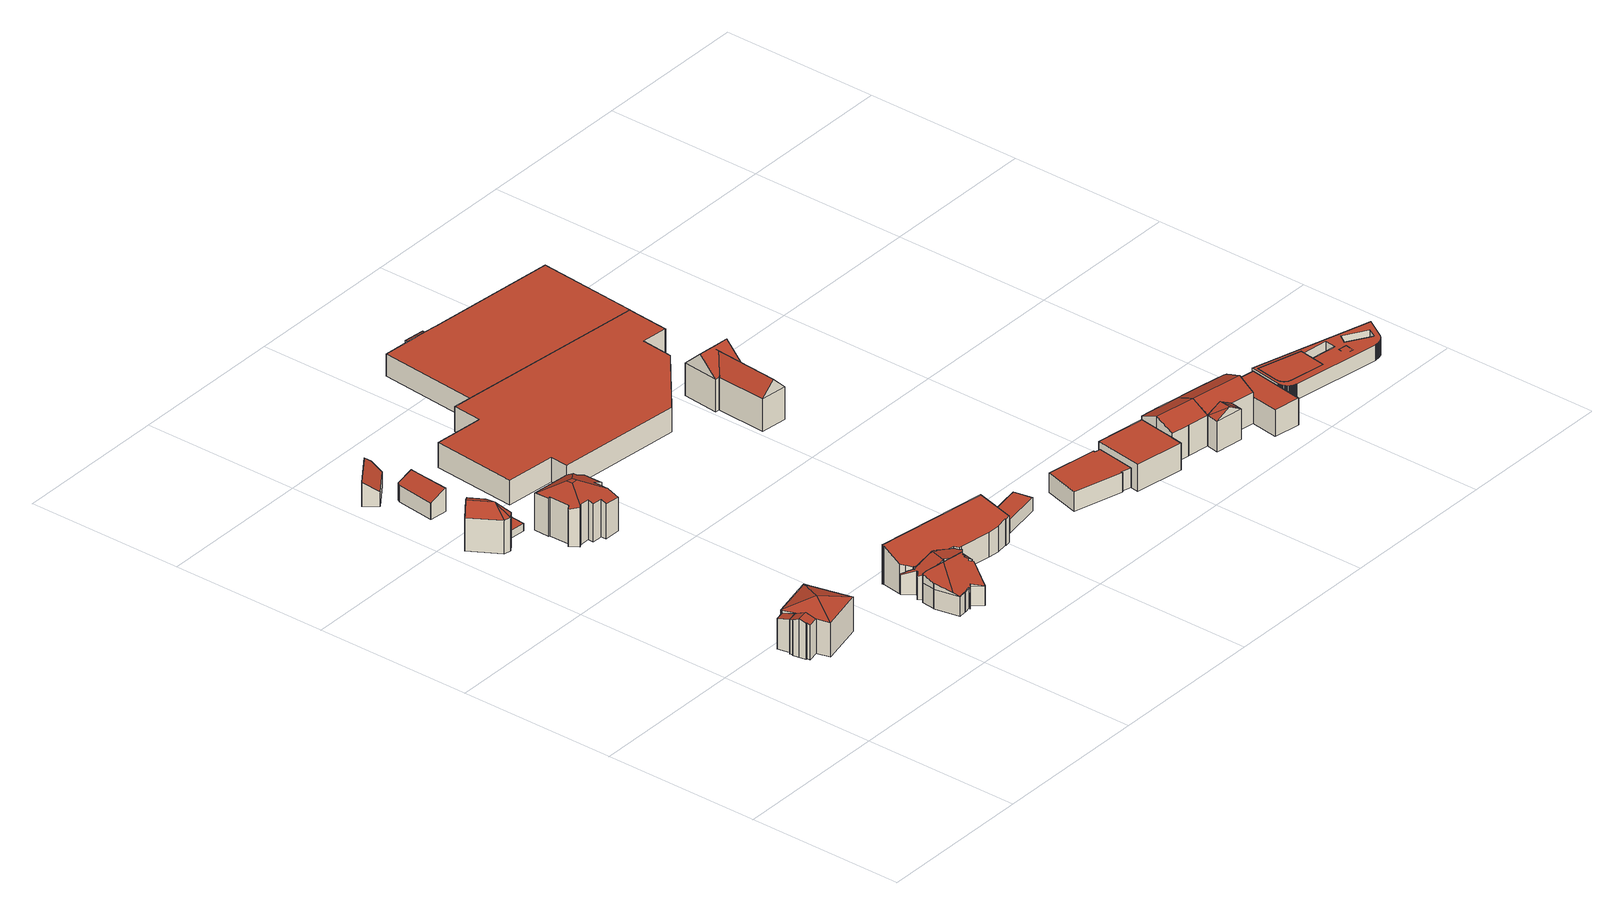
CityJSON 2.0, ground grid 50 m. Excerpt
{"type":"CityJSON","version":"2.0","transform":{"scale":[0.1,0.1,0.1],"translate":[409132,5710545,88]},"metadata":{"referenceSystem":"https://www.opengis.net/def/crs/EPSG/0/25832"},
"CityObjects":{
"building1":{"type":"Building","attributes":{"Gemeindeschluessel":"05978036","Geometrietyp2DReferenz":"3000","function":"31001_1100","roofType":"2100","measuredHeight":10.65},"geometry":[{"type":"MultiSurface","lod":"2","boundaries":[[[0,1,2,3]],[[1,4,5,2]],[[4,6,7,5]],[[6,0,3,7]],[[6,4,1,0]],[[3,2,5,7]]],"semantics":{"surfaces":[{"type":"WallSurface"},{"type":"RoofSurface"},{"type":"GroundSurface"}],"values":[0,0,0,0,1,2]}}]},
"building2":{"type":"Building","attributes":{"Gemeindeschluessel":"05978036","Geometrietyp2DReferenz":"3000","function":"31001_1100"},"children":["building2-1","building2-2"]},
"building2-1":{"type":"BuildingPart","attributes":{"roofType":"3500","measuredHeight":13.83},"parents":["building2"],"geometry":[{"type":"MultiSurface","lod":"2","boundaries":[[[8,9,10,11]],[[9,12,13,10]],[[12,14,13]],[[15,16,1]],[[15,17,18,16]],[[17,19,20,18]],[[19,21,22,20]],[[21,23,24,22]],[[23,8,11,24]],[[8,23,25]],[[9,8,25]],[[19,17,15,1,26,27,14,12,9,25]],[[23,21,19,25]],[[11,10,13,28,16,18,20,22,24]],[[16,28,26,1]],[[28,13,14,27,26]]],"semantics":{"surfaces":[{"type":"WallSurface"},{"type":"RoofSurface"},{"type":"GroundSurface"},{"type":"ClosureSurface"}],"values":[0,0,0,0,0,0,0,0,0,1,1,1,1,2,3,3]}}]},
"building2-2":{"type":"BuildingPart","attributes":{"roofType":"3100","measuredHeight":12.37},"parents":["building2"],"geometry":[{"type":"MultiSurface","lod":"2","boundaries":[[[29,4,30,31]],[[4,1,16,30]],[[14,32,33,13]],[[32,34,35,33]],[[34,36,37,35]],[[36,38,39,37]],[[38,40,41,39]],[[40,42,43,41]],[[42,29,31,43]],[[38,36,34,32,14,27,44]],[[44,1,4,29,42,40,38]],[[31,30,16,28,13,33,35,37,39,41,43]],[[26,1,44]],[[28,16,1,26]],[[27,26,44]],[[28,26,27,14,13]]],"semantics":{"surfaces":[{"type":"WallSurface"},{"type":"RoofSurface"},{"type":"GroundSurface"},{"type":"ClosureSurface"}],"values":[0,0,0,0,0,0,0,0,0,1,1,2,0,3,0,3]}}]},
"building3":{"type":"Building","attributes":{"Gemeindeschluessel":"05978036","Geometrietyp2DReferenz":"3000","function":"31001_1100"},"children":["building3-1","building3-2","building3-3"]},
"building3-1":{"type":"BuildingPart","attributes":{"roofType":"3100","measuredHeight":13.28},"parents":["building3"],"geometry":[{"type":"MultiSurface","lod":"2","boundaries":[[[45,46,47,48,49]],[[50,51,52,53]],[[51,45,49,52]],[[54,55,56,46,45]],[[45,51,50,54]],[[49,48,57,58,53,52]],[[56,59,47,46]],[[59,57,48,47]],[[58,57,59,56,55,60]],[[60,55,54]],[[58,60,50,53]],[[50,60,54]]],"semantics":{"surfaces":[{"type":"WallSurface"},{"type":"RoofSurface"},{"type":"GroundSurface"},{"type":"ClosureSurface"}],"values":[0,0,0,1,1,2,0,3,3,3,3,3]}}]},
"building3-2":{"type":"BuildingPart","attributes":{"roofType":"4000","measuredHeight":13.28},"parents":["building3"],"geometry":[{"type":"MultiSurface","lod":"2","boundaries":[[[61,50,53,62]],[[63,64,57,56]],[[63,61,62,64]],[[63,54,61]],[[50,61,54]],[[63,56,54]],[[62,53,58,57,64]],[[57,58,60,55,56]],[[58,53,50,60]],[[55,54,56]],[[55,60,54]],[[50,54,60]]],"semantics":{"surfaces":[{"type":"WallSurface"},{"type":"RoofSurface"},{"type":"GroundSurface"},{"type":"ClosureSurface"}],"values":[0,0,0,1,1,1,2,3,3,0,3,3]}}]},
"building3-3":{"type":"BuildingPart","attributes":{"roofType":"1000","measuredHeight":4.67},"parents":["building3"],"geometry":[{"type":"MultiSurface","lod":"2","boundaries":[[[65,59,57,66]],[[47,65,66,48]],[[47,59,65]],[[66,57,48]],[[48,57,59,47]]],"semantics":{"surfaces":[{"type":"WallSurface"},{"type":"RoofSurface"},{"type":"GroundSurface"},{"type":"ClosureSurface"}],"values":[0,0,1,2,3]}}]},
"building4":{"type":"Building","attributes":{"Gemeindeschluessel":"05978036","Geometrietyp2DReferenz":"3000","function":"31001_2460","roofType":"1000","measuredHeight":2.53},"geometry":[{"type":"MultiSurface","lod":"2","boundaries":[[[67,68,69,70]],[[68,71,72,69]],[[71,73,74,72]],[[73,67,70,74]],[[73,71,68,67]],[[70,69,72,74]]],"semantics":{"surfaces":[{"type":"WallSurface"},{"type":"RoofSurface"},{"type":"GroundSurface"}],"values":[0,0,0,0,1,2]}}]},
"building5":{"type":"Building","attributes":{"Gemeindeschluessel":"05978036","Geometrietyp2DReferenz":"3000","function":"31001_2500","roofType":"1000","measuredHeight":1.72},"geometry":[{"type":"MultiSurface","lod":"2","boundaries":[[[75,76,77,78]],[[76,79,80,77]],[[79,81,82,80]],[[81,75,78,82]],[[81,79,76,75]],[[78,77,80,82]]],"semantics":{"surfaces":[{"type":"WallSurface"},{"type":"RoofSurface"},{"type":"GroundSurface"}],"values":[0,0,0,0,1,2]}}]},
"building6":{"type":"Building","attributes":{"Gemeindeschluessel":"05978036","Geometrietyp2DReferenz":"3000","function":"31001_2460","roofType":"2100","measuredHeight":7.54},"geometry":[{"type":"MultiSurface","lod":"2","boundaries":[[[83,84,85,86]],[[84,87,88,85]],[[87,89,90,88]],[[89,91,92,90]],[[91,93,94,92]],[[93,95,96,94]],[[95,83,86,96]],[[95,93,91,89,87,84,83]],[[86,85,88,90,92,94,96]]],"semantics":{"surfaces":[{"type":"WallSurface"},{"type":"RoofSurface"},{"type":"GroundSurface"}],"values":[0,0,0,0,0,0,0,1,2]}}]},
"building7":{"type":"Building","attributes":{"Gemeindeschluessel":"05978036","Geometrietyp2DReferenz":"3000","function":"31001_2460","roofType":"2100","measuredHeight":7.63},"geometry":[{"type":"MultiSurface","lod":"2","boundaries":[[[97,98,99,100]],[[98,101,102,99]],[[101,103,104,102]],[[103,105,106,104]],[[105,97,100,106]],[[105,103,101,98,97]],[[100,99,102,104,106]]],"semantics":{"surfaces":[{"type":"WallSurface"},{"type":"RoofSurface"},{"type":"GroundSurface"}],"values":[0,0,0,0,0,1,2]}}]},
"building8":{"type":"Building","attributes":{"Gemeindeschluessel":"05978036","Geometrietyp2DReferenz":"3000","function":"31001_1100","roofType":"5000","measuredHeight":15.08},"geometry":[{"type":"MultiSurface","lod":"2","boundaries":[[[107,108,109,110]],[[108,111,112,109]],[[111,113,114,112]],[[113,115,116,114]],[[115,117,118,116]],[[117,119,120,118]],[[119,121,122,120]],[[121,123,124,122]],[[123,125,126,124]],[[125,127,128,126]],[[127,129,130,128]],[[129,131,132,130]],[[131,133,134,132]],[[133,135,136,134]],[[135,137,138,136]],[[137,139,140,138]],[[139,107,110,140]],[[108,141,142,143,144,115,113,111]],[[119,117,144,143,145,146,127,125,123,121]],[[147,137,135,133,131,129,146,145,148]],[[142,141,107,139,147,148]],[[145,143,142,148]],[[108,107,141]],[[117,115,144]],[[139,137,147]],[[129,127,146]],[[110,109,112,114,116,118,120,122,124,126,128,130,132,134,136,138,140]]],"semantics":{"surfaces":[{"type":"WallSurface"},{"type":"RoofSurface"},{"type":"GroundSurface"}],"values":[0,0,0,0,0,0,0,0,0,0,0,0,0,0,0,0,0,1,1,1,1,1,0,0,0,0,2]}}]},
"building9":{"type":"Building","attributes":{"Gemeindeschluessel":"05978036","Geometrietyp2DReferenz":"3000","function":"31001_2000"},"children":["building9-1","building9-2","building9-3"]},
"building9-1":{"type":"BuildingPart","attributes":{"roofType":"2100","measuredHeight":12.58},"parents":["building9"],"geometry":[{"type":"MultiSurface","lod":"2","boundaries":[[[149,150,151,152]],[[150,153,154,155,151]],[[156,157,158,159,160]],[[157,161,162,158]],[[161,163,164,162]],[[163,165,166,164]],[[165,167,168,166]],[[167,169,170,168]],[[169,171,172,170]],[[171,173,174,172]],[[173,175,176,174]],[[175,149,152,176]],[[175,173,171,169,167,165,163,161,157,156,177,178,179,180,181,182,183,184,185,186,187,188,189,190,191,192,193,194,195,153,150,149]],[[152,151,155,196,197,198,199,200,201,202,203,204,205,206,207,208,209,210,211,212,159,158,162,164,166,168,170,172,174,176]],[[195,213,154,153]],[[213,196,155,154]],[[214,213,195,194]],[[214,197,196,213]],[[193,214,194]],[[192,198,197,214,193]],[[191,199,198,192]],[[190,200,199,191]],[[201,200,190,189]],[[188,202,201,189]],[[187,203,202,188]],[[186,204,203,187]],[[205,204,186,185]],[[215,184,183]],[[206,205,185,184,215]],[[182,216,215,183]],[[216,207,206,215]],[[217,216,182,181]],[[217,208,207,216]],[[218,217,181,180]],[[218,209,208,217]],[[179,219,218,180]],[[219,210,209,218]],[[220,219,179,178]],[[220,211,210,219]],[[177,221,220,178]],[[221,212,211,220]],[[160,221,177,156]],[[160,159,212,221]]],"semantics":{"surfaces":[{"type":"WallSurface"},{"type":"RoofSurface"},{"type":"GroundSurface"},{"type":"ClosureSurface"}],"values":[0,0,0,0,0,0,0,0,0,0,0,0,1,2,0,3,0,3,0,3,3,3,3,3,3,3,3,0,3,0,3,0,3,0,3,0,3,0,3,0,3,0,3]}}]},
"building9-2":{"type":"BuildingPart","attributes":{"roofType":"5000","measuredHeight":9.94},"parents":["building9"],"geometry":[{"type":"MultiSurface","lod":"2","boundaries":[[[222,223,224,225]],[[223,226,227,224]],[[226,228,229,227]],[[228,230,231,229]],[[230,232,233,231]],[[232,234,235,233]],[[234,236,237,235]],[[236,238,239,237]],[[238,240,241,239]],[[240,242,243,241]],[[242,244,245,243]],[[244,246,247,245]],[[248,249,250,251]],[[249,252,253,250]],[[252,254,255,253]],[[254,256,257,255]],[[256,258,259,257]],[[258,260,261,259]],[[260,262,263,261]],[[262,264,265,263]],[[264,222,225,265]],[[266,267,268,269,270,271,272,273,274]],[[275,276,277,266,274,278,279,280,281,282,283,284,264,285,286,287,288,289]],[[277,290,291,292,293,294,295,296,297,298,267,266]],[[299,297,296,300]],[[248,301,290,277,276,249]],[[254,289,288,256]],[[252,275,289,254]],[[256,288,287,258]],[[258,287,286,260]],[[260,286,285,262]],[[262,285,264]],[[222,284,283,223]],[[264,284,222]],[[223,283,282,226]],[[226,282,281,228]],[[228,281,280,230]],[[230,280,279,232]],[[232,279,278,234]],[[234,278,274,273,236]],[[249,276,275,252]],[[236,273,272,238]],[[238,272,271,240]],[[240,271,270,242]],[[242,270,269,244]],[[244,269,268,302,246]],[[225,224,227,229,231,233,235,237,239,241,243,245,247,303,304,305,306,307,308,251,250,253,255,257,259,261,263,265]],[[303,247,246,299]],[[304,303,299,300]],[[305,304,300,309]],[[306,305,309,310]],[[307,306,310,311]],[[308,307,311,312]],[[251,308,312,248]],[[302,268,267,298]],[[246,302,298,297,299]],[[313,295,294]],[[300,296,295,313,309]],[[293,313,294]],[[309,313,293,310]],[[292,314,293]],[[310,293,314,311]],[[315,314,292,291]],[[311,314,315,312]],[[301,315,291,290]],[[312,315,301,248]]],"semantics":{"surfaces":[{"type":"WallSurface"},{"type":"RoofSurface"},{"type":"GroundSurface"},{"type":"ClosureSurface"}],"values":[0,0,0,0,0,0,0,0,0,0,0,0,0,0,0,0,0,0,0,0,0,1,1,1,0,0,0,0,0,0,0,0,0,0,0,0,0,0,0,0,0,0,0,0,0,0,2,3,3,3,3,3,3,3,0,3,0,3,0,3,0,3,0,3,0,3]}}]},
"building9-3":{"type":"BuildingPart","attributes":{"roofType":"5000","measuredHeight":10.48},"parents":["building9"],"geometry":[{"type":"MultiSurface","lod":"2","boundaries":[[[316,160,159,317]],[[154,318,319,155]],[[318,320,321,319]],[[320,322,323,321]],[[322,324,325,323]],[[324,326,327,325]],[[302,328,329,247,246]],[[328,330,331,329]],[[330,332,333,331]],[[332,334,335,333]],[[334,316,317,335]],[[336,337,338,295,313,293,314,315,301,326,324,322,320,318,154,213,214,193,339,340,341,342,343]],[[336,343,344,345,346,347,184,215,216,217,218,219,220,221,160,316,334,332,330,328,302]],[[342,344,343]],[[302,298,337,336]],[[317,159,212,211,210,209,208,207,206,205,204,203,202,201,200,199,198,197,196,155,319,321,323,325,327,251,308,307,306,305,304,303,247,329,331,333,335]],[[212,159,160,221]],[[211,212,221,220]],[[210,211,220,219]],[[209,210,219,218]],[[208,209,218,217]],[[207,208,217,216]],[[215,206,207,216]],[[185,184,347]],[[205,206,215,184,185]],[[186,185,347,346]],[[186,204,205,185]],[[187,186,346,345]],[[187,203,204,186]],[[344,188,187,345]],[[188,202,203,187]],[[342,189,188,344]],[[189,201,202,188]],[[341,190,189,342]],[[190,200,201,189]],[[340,191,190,341]],[[191,199,200,190]],[[192,191,340,339]],[[192,198,199,191]],[[193,192,339]],[[214,197,198,192,193]],[[213,196,197,214]],[[154,155,196,213]],[[251,327,326,301,248]],[[312,308,251,248]],[[312,248,301,315]],[[311,307,308,312]],[[311,312,315,314]],[[310,306,307,311]],[[310,311,314,293]],[[309,305,306,310]],[[313,309,310,293]],[[296,295,338]],[[300,304,305,309]],[[300,309,313,295,296]],[[337,297,299,300,296,338]],[[299,303,304,300]],[[298,297,337]],[[246,247,303,299]],[[302,246,299,297,298]]],"semantics":{"surfaces":[{"type":"WallSurface"},{"type":"RoofSurface"},{"type":"GroundSurface"},{"type":"ClosureSurface"}],"values":[0,0,0,0,0,0,0,0,0,0,0,1,1,0,0,2,3,3,3,3,3,3,3,0,3,0,3,0,3,0,3,0,3,0,3,0,3,0,3,0,3,3,3,0,3,3,3,3,3,3,3,3,0,3,3,0,3,0,3,3]}}]},
"building10":{"type":"Building","attributes":{"Gemeindeschluessel":"05978036","Geometrietyp2DReferenz":"3000","function":"31001_2500","roofType":"1000","measuredHeight":4.23},"geometry":[{"type":"MultiSurface","lod":"2","boundaries":[[[348,349,350,351]],[[349,352,353,350]],[[352,354,355,353]],[[354,348,351,355]],[[354,352,349,348]],[[351,350,353,355]]],"semantics":{"surfaces":[{"type":"WallSurface"},{"type":"RoofSurface"},{"type":"GroundSurface"}],"values":[0,0,0,0,1,2]}}]},
"building11":{"type":"Building","attributes":{"Gemeindeschluessel":"05978036","Geometrietyp2DReferenz":"3000","function":"31001_2000","roofType":"1000","measuredHeight":7.93},"geometry":[{"type":"MultiSurface","lod":"2","boundaries":[[[356,357,358,359]],[[357,360,361,358]],[[360,362,363,361]],[[362,364,365,363]],[[364,366,367,365]],[[366,368,369,367]],[[368,370,371,369]],[[370,372,373,371]],[[372,374,375,373]],[[374,376,377,375]],[[376,378,379,377]],[[378,380,381,379]],[[380,356,359,381]],[[380,378,376,374,372,370,368,366,364,362,360,357,356]],[[359,358,361,363,365,367,369,371,373,375,377,379,381]]],"semantics":{"surfaces":[{"type":"WallSurface"},{"type":"RoofSurface"},{"type":"GroundSurface"}],"values":[0,0,0,0,0,0,0,0,0,0,0,0,0,1,2]}}]},
"building12":{"type":"Building","attributes":{"Gemeindeschluessel":"05978036","Geometrietyp2DReferenz":"3000","function":"31001_1100","roofType":"1000","measuredHeight":6.31},"geometry":[{"type":"MultiSurface","lod":"2","boundaries":[[[382,383,384,385]],[[383,386,387,384]],[[386,388,389,387]],[[388,390,391,389]],[[390,392,393,391]],[[392,394,395,393]],[[394,396,397,395]],[[396,382,385,397]],[[396,394,392,390,388,386,383,382]],[[385,384,387,389,391,393,395,397]]],"semantics":{"surfaces":[{"type":"WallSurface"},{"type":"RoofSurface"},{"type":"GroundSurface"}],"values":[0,0,0,0,0,0,0,0,1,2]}}]},
"building13":{"type":"Building","attributes":{"Gemeindeschluessel":"05978036","Geometrietyp2DReferenz":"3000","function":"31001_2000"},"children":["building13-1","building13-2"]},
"building13-1":{"type":"BuildingPart","attributes":{"roofType":"5000","measuredHeight":14.84},"parents":["building13"],"geometry":[{"type":"MultiSurface","lod":"2","boundaries":[[[398,399,400,401]],[[402,403,404,405]],[[403,398,401,404]],[[402,399,406]],[[398,403,407]],[[399,398,407,406]],[[403,402,406,407]],[[401,400,405,404]],[[399,402,405,400]]],"semantics":{"surfaces":[{"type":"WallSurface"},{"type":"RoofSurface"},{"type":"GroundSurface"},{"type":"ClosureSurface"}],"values":[0,0,0,1,0,1,1,2,3]}}]},
"building13-2":{"type":"BuildingPart","attributes":{"roofType":"3100","measuredHeight":16.04},"parents":["building13"],"geometry":[{"type":"MultiSurface","lod":"2","boundaries":[[[408,409,410,411]],[[409,402,405,410]],[[412,408,411,413]],[[402,409,414]],[[408,412,415]],[[409,408,415,414]],[[412,399,402,414,415]],[[411,410,405,400,413]],[[413,400,399,412]],[[402,399,400,405]]],"semantics":{"surfaces":[{"type":"WallSurface"},{"type":"RoofSurface"},{"type":"GroundSurface"},{"type":"ClosureSurface"}],"values":[0,0,0,0,0,1,1,2,0,3]}}]},
"building14":{"type":"Building","attributes":{"Gemeindeschluessel":"05978036","Geometrietyp2DReferenz":"3000","function":"31001_2000"},"children":["building14-1","building14-2"]},
"building14-1":{"type":"BuildingPart","attributes":{"roofType":"1000","measuredHeight":7.14},"parents":["building14"],"geometry":[{"type":"MultiSurface","lod":"2","boundaries":[[[416,417,418]],[[416,419,420,417]],[[419,421,422,420]],[[421,423,424,422]],[[423,425,426,424]],[[425,427,428,426]],[[427,429,430,428]],[[429,431,430]],[[427,425,423,421,419,416,429]],[[417,420,422,424,426,428,430]],[[418,431,429,416]],[[418,417,430,431]]],"semantics":{"surfaces":[{"type":"WallSurface"},{"type":"RoofSurface"},{"type":"GroundSurface"},{"type":"ClosureSurface"}],"values":[0,0,0,0,0,0,0,0,1,2,0,3]}}]},
"building14-2":{"type":"BuildingPart","attributes":{"roofType":"1000","measuredHeight":3.53},"parents":["building14"],"geometry":[{"type":"MultiSurface","lod":"2","boundaries":[[[431,432,433,430]],[[432,434,435,433]],[[434,418,417,435]],[[418,434,432,431]],[[430,433,435,417]],[[430,417,418,431]]],"semantics":{"surfaces":[{"type":"WallSurface"},{"type":"RoofSurface"},{"type":"GroundSurface"},{"type":"ClosureSurface"}],"values":[0,0,0,1,2,3]}}]},
"building15":{"type":"Building","attributes":{"name":"Bahnhof Unna","Gemeindeschluessel":"05978036","Geometrietyp2DReferenz":"3000","function":"31001_2000"},"children":["building15-1","building15-2","building15-3","building15-4"]},
"building15-1":{"type":"BuildingPart","attributes":{"roofType":"5000","measuredHeight":12.56},"parents":["building15"],"geometry":[{"type":"MultiSurface","lod":"2","boundaries":[[[436,437,438,439]],[[437,440,441,438]],[[440,442,443,441]],[[442,444,445,443]],[[444,446,447,445]],[[446,448,449,447]],[[448,450,451,449]],[[450,452,453,454,451]],[[455,456,457,458,459]],[[456,436,439,457]],[[460,461,462,463,452,450,448]],[[448,446,444,442,440,437,436,456,455,464,465,460]],[[439,438,441,443,445,447,449,451,454,466,467,468,458,457]],[[469,462,461]],[[463,453,452]],[[469,466,454,453]],[[469,453,463,462]],[[470,461,460]],[[467,466,469,461,470]],[[455,459,464]],[[465,470,460]],[[459,458,468,465,464]],[[468,467,470,465]]],"semantics":{"surfaces":[{"type":"WallSurface"},{"type":"RoofSurface"},{"type":"GroundSurface"},{"type":"ClosureSurface"}],"values":[0,0,0,0,0,0,0,0,0,0,1,1,2,0,0,3,3,0,3,0,0,3,3]}}]},
"building15-2":{"type":"BuildingPart","attributes":{"roofType":"3100","measuredHeight":12.49},"parents":["building15"],"geometry":[{"type":"MultiSurface","lod":"2","boundaries":[[[453,471,472,454]],[[471,473,474,472]],[[473,471,475]],[[476,471,453,463]],[[471,476,475]],[[469,475,476,462]],[[475,469,473]],[[454,472,474,466]],[[466,474,473,469]],[[454,466,469,453]],[[476,463,462]],[[462,463,453,469]]],"semantics":{"surfaces":[{"type":"WallSurface"},{"type":"RoofSurface"},{"type":"GroundSurface"},{"type":"ClosureSurface"}],"values":[0,0,0,1,1,1,1,2,0,3,0,3]}}]},
"building15-3":{"type":"BuildingPart","attributes":{"roofType":"1000","measuredHeight":8.68},"parents":["building15"],"geometry":[{"type":"MultiSurface","lod":"2","boundaries":[[[477,478,479,480]],[[478,481,482,479]],[[481,483,484,482]],[[483,485,486,484]],[[487,488,489,490]],[[488,477,480,489]],[[488,487,491,485,483,481,478,477]],[[480,479,482,484,486,492,490,489]],[[490,492,491,487]],[[492,486,485,491]]],"semantics":{"surfaces":[{"type":"WallSurface"},{"type":"RoofSurface"},{"type":"GroundSurface"},{"type":"ClosureSurface"}],"values":[0,0,0,0,0,0,1,2,3,3]}}]},
"building15-4":{"type":"BuildingPart","attributes":{"roofType":"3100","measuredHeight":12.54},"parents":["building15"],"geometry":[{"type":"MultiSurface","lod":"2","boundaries":[[[493,459,458,494]],[[495,496,497,466,469]],[[496,498,499,497]],[[498,500,487,490,499]],[[501,502,503,486,485]],[[502,493,494,503]],[[504,500,498,496,495,461,470,465]],[[465,464,459,493,502,501,504]],[[494,458,468,467,466,497,499,490,492,486,503]],[[468,458,459,464,465]],[[495,469,461]],[[461,469,466,467,470]],[[470,467,468,465]],[[491,487,500,504]],[[492,490,487,491]],[[501,485,491,504]],[[492,491,485,486]]],"semantics":{"surfaces":[{"type":"WallSurface"},{"type":"RoofSurface"},{"type":"GroundSurface"},{"type":"ClosureSurface"}],"values":[0,0,0,0,0,0,1,1,2,3,0,3,3,0,3,0,3]}}]},
"building16":{"type":"Building","attributes":{"Gemeindeschluessel":"05978036","Geometrietyp2DReferenz":"3000","function":"31001_2000","roofType":"1000","measuredHeight":8.58},"geometry":[{"type":"MultiSurface","lod":"2","boundaries":[[[505,506,451,507]],[[506,508,447,451]],[[508,509,510,447]],[[509,511,512,510]],[[511,513,514,512]],[[513,505,507,514]],[[513,511,509,508,506,505]],[[507,451,447,510,512,514]]],"semantics":{"surfaces":[{"type":"WallSurface"},{"type":"RoofSurface"},{"type":"GroundSurface"}],"values":[0,0,0,0,0,0,1,2]}}]},
"building17":{"type":"Building","attributes":{"Gemeindeschluessel":"05978036","Geometrietyp2DReferenz":"3000","function":"31001_2000","roofType":"1000","measuredHeight":3.41},"geometry":[{"type":"MultiSurface","lod":"2","boundaries":[[[515,516,517,518]],[[516,519,520,517]],[[519,521,522,520]],[[521,515,518,522]],[[521,519,516,515]],[[518,517,520,522]]],"semantics":{"surfaces":[{"type":"WallSurface"},{"type":"RoofSurface"},{"type":"GroundSurface"}],"values":[0,0,0,0,1,2]}}]},
"building18":{"type":"Building","attributes":{"Gemeindeschluessel":"05978036","Geometrietyp2DReferenz":"3000","function":"31001_2000","roofType":"1000","measuredHeight":4.72},"geometry":[{"type":"MultiSurface","lod":"2","boundaries":[[[523,524,525,526]],[[524,527,528,525]],[[527,529,530,528]],[[529,531,532,530]],[[531,533,534,532]],[[533,535,536,534]],[[535,537,538,536]],[[537,539,540,538]],[[539,541,542,540]],[[541,543,544,542]],[[543,545,546,544]],[[545,547,548,546]],[[547,549,550,548]],[[549,551,552,550]],[[551,553,554,552]],[[553,555,556,554]],[[555,557,558,556]],[[557,559,560,558]],[[559,561,562,560]],[[561,563,564,562]],[[563,565,566,564]],[[565,567,568,566]],[[567,569,570,568]],[[569,571,572,570]],[[571,573,574,572]],[[573,523,526,574]],[[573,571,569,567,565,563,561,559,557,555,553,551,549,547,545,543,541,539,537,535,533,531,529,527,524,523]],[[526,525,528,530,532,534,536,538,540,542,544,546,548,550,552,554,556,558,560,562,564,566,568,570,572,574]]],"semantics":{"surfaces":[{"type":"WallSurface"},{"type":"RoofSurface"},{"type":"GroundSurface"}],"values":[0,0,0,0,0,0,0,0,0,0,0,0,0,0,0,0,0,0,0,0,0,0,0,0,0,0,1,2]}}]},
"building19":{"type":"Building","attributes":{"Gemeindeschluessel":"05978036","Geometrietyp2DReferenz":"3000","function":"51009_1610","roofType":"1000","measuredHeight":5},"geometry":[{"type":"MultiSurface","lod":"2","boundaries":[[[575,576,577,578]],[[576,579,580,577]],[[579,581,582,580]],[[583,584,585,586]],[[584,587,588,585]],[[587,589,590,588]],[[591,592,593,594]],[[592,567,595,593]],[[567,569,596,595]],[[569,591,594,596]],[[589,583,586,590]],[[581,597,598,582]],[[597,599,600,598]],[[599,601,602,600]],[[601,603,604,602]],[[603,605,606,604]],[[605,607,608,606]],[[607,609,610,608]],[[609,611,612,610]],[[611,613,614,612]],[[613,615,616,614]],[[615,617,618,616]],[[617,619,620,618]],[[619,621,622,620]],[[621,623,624,622]],[[623,625,626,624]],[[625,627,628,626]],[[627,629,630,628]],[[629,631,632,630]],[[631,633,634,632]],[[633,635,636,634]],[[635,637,638,636]],[[637,639,640,638]],[[639,641,642,640]],[[641,643,644,642]],[[643,645,646,644]],[[645,647,648,646]],[[647,649,650,648]],[[649,651,652,650]],[[651,653,654,652]],[[653,655,656,654]],[[655,657,658,656]],[[657,659,660,658]],[[659,661,662,660]],[[661,663,664,662]],[[663,665,666,664]],[[665,667,668,666]],[[667,669,670,668]],[[669,671,672,670]],[[671,673,674,672]],[[673,675,676,674]],[[675,677,678,676]],[[677,679,680,678]],[[679,575,578,680]],[[679,677,675,673,671,669,667,665,663,661,659,657,655,653,651,649,647,645,643,641,639,637,635,633,631,629,627,625,623,621,619,617,615,613,611,609,607,605,603,601,599,597,581,579,576,575],[591,569,567,592],[583,589,587,584]],[[578,577,580,582,598,600,602,604,606,608,610,612,614,616,618,620,622,624,626,628,630,632,634,636,638,640,642,644,646,648,650,652,654,656,658,660,662,664,666,668,670,672,674,676,678,680],[594,593,595,596],[586,585,588,590]]],"semantics":{"surfaces":[{"type":"WallSurface"},{"type":"RoofSurface"},{"type":"GroundSurface"}],"values":[0,0,0,0,0,0,0,0,0,0,0,0,0,0,0,0,0,0,0,0,0,0,0,0,0,0,0,0,0,0,0,0,0,0,0,0,0,0,0,0,0,0,0,0,0,0,0,0,0,0,0,0,0,0,1,2]}}]},
"building20":{"type":"Building","attributes":{"Gemeindeschluessel":"05978036","Geometrietyp2DReferenz":"3000","function":"31001_2400","roofType":"1000","measuredHeight":4.78},"geometry":[{"type":"MultiSurface","lod":"2","boundaries":[[[681,682,683,684]],[[682,685,686,683]],[[685,687,688,686]],[[687,681,684,688]],[[687,685,682,681]],[[684,683,686,688]]],"semantics":{"surfaces":[{"type":"WallSurface"},{"type":"RoofSurface"},{"type":"GroundSurface"}],"values":[0,0,0,0,1,2]}}]}
},
"vertices":[
[134,407,189],[143,370,197],[143,370,90],[134,407,90],[111,363,197],[111,363,90],[103,400,189],[103,400,90],
[305,298,197],[167,266,197],[167,266,87],[305,298,87],[157,308,198],[157,308,87],[157,308,197],[143,370,198],[143,370,87],[134,407,197],[134,407,87],[133,411,197],[133,411,87],[242,436,197],[242,436,87],[271,443,197],[271,443,87],[217,354,225],[150,339,197],[157,309,197],[150,339,87],
[109,362,197],[111,363,87],[109,362,87],[122,300,197],[122,300,87],[120,311,202],[120,311,87],[117,310,202],[117,310,87],[113,331,210],[113,331,87],[108,350,202],[108,350,87],[112,350,202],[112,350,87],[150,339,210],
[46,1435,178],[87,1464,153],[87,1464,92],[87,1464,46],[46,1435,46],[62,1314,153],[5,1405,153],[5,1405,46],[62,1314,46],[88,1368,178],[114,1421,153],[114,1422,153],[114,1422,46],[88,1368,46],[114,1422,92],[88,1368,153],
[84,1310,153],[84,1310,46],[105,1324,153],[105,1324,46],
[121,1489,92],[121,1489,46],
[181,1397,77],[175,1338,77],[175,1338,52],[181,1397,52],[117,1343,77],[117,1343,52],[123,1402,77],[123,1402,52],
[185,1422,69],[184,1409,69],[184,1409,51],[185,1422,51],[150,1411,69],[150,1411,51],[151,1424,69],[151,1424,51],
[135,1576,114],[80,1582,92],[80,1582,39],[135,1576,39],[77,1582,91],[77,1582,39],[93,1702,92],[93,1702,39],[99,1712,94],[99,1712,39],[149,1707,114],[149,1707,39],[146,1680,114],[146,1680,39],
[48,1734,81],[18,1774,110],[18,1774,34],[48,1734,34],[120,1846,109],[120,1846,34],[131,1832,99],[131,1832,34],[130,1792,81],[130,1792,34],
[334,1316,162],[334,1281,176],[334,1281,54],[334,1316,54],[366,1281,160],[366,1281,54],[366,1220,160],[366,1220,54],[334,1220,176],[334,1220,54],[334,1137,162],[334,1137,54],[282,1137,167],[282,1137,54],[282,1155,174],[282,1155,54],[249,1155,176],[249,1155,54],[249,1173,182],[249,1173,54],[216,1173,185],[216,1173,54],[207,1167,182],[207,1167,54],[189,1194,174],[189,1194,54],[199,1201,179],[199,1201,54],[199,1266,179],[199,1266,54],[195,1266,177],[195,1266,54],[195,1316,174],[195,1316,54],[334,1293,176],[280,1253,204],[280,1238,204],[334,1174,176],[259,1235,205],[213,1171,185],[195,1310,177],[259,1255,205],
[896,270,136],[861,273,134],[861,273,55],[896,270,55],[759,287,134],[759,287,126],[759,287,55],[567,350,150],[576,409,178],[576,409,55],[567,350,55],[567,350,118],[576,411,179],[576,411,55],[576,413,180],[576,413,55],[576,415,181],[576,415,55],[577,415,181],[577,415,55],[936,363,181],[936,363,55],[950,275,141],[950,275,55],[934,273,139],[934,273,55],[933,275,140],[933,275,55],[577,336,145],[579,338,146],[593,321,139],[595,321,139],[594,318,138],[597,318,138],[597,319,138],[609,318,138],[655,311,138],[655,310,138],[658,309,138],[657,312,139],[668,310,139],[667,307,137],[678,306,138],[678,309,139],[723,302,139],[741,300,139],[752,288,134],[752,288,55],[741,300,55],[678,309,55],[678,306,55],[667,307,55],[668,310,55],[657,312,55],[658,309,55],[655,310,55],[655,311,55],[597,319,55],[597,318,55],[594,318,55],[595,321,55],[593,321,55],[579,338,55],[577,336,55],[752,288,128],[741,300,133],[597,319,134],[597,318,134],[594,318,133],[595,321,133],[593,321,132],[579,338,125],[577,336,124],
[639,161,118],[634,157,118],[634,157,55],[639,161,55],[628,152,118],[628,152,55],[627,156,118],[627,156,55],[608,152,118],[608,152,55],[607,153,118],[607,153,55],[581,148,118],[581,148,55],[567,228,118],[567,228,55],[567,229,118],[567,229,55],[573,272,118],[573,272,55],[575,272,118],[575,272,55],[575,273,118],[575,273,55],[586,272,118],[586,272,55],[713,253,118],[712,243,118],[712,243,55],[713,253,55],[708,243,118],[708,243,55],[709,236,118],[709,236,55],[705,234,118],[705,234,55],[710,224,118],[710,224,55],[704,219,118],[704,219,55],[713,208,118],[713,208,55],[666,131,118],[666,131,55],[644,258,155],[588,272,148],[586,272,148],[575,273,146],[575,272,146],[573,272,146],[567,229,136],[567,228,136],[577,171,126],[708,243,153],[712,243,153],[713,249,155],[581,148,120],[607,153,122],[608,152,122],[627,156,123],[628,152,122],[634,157,124],[639,161,126],[713,208,142],[704,219,145],[710,224,147],[705,234,150],[709,236,151],[713,253,151],[705,254,151],[705,258,146],[692,260,146],[691,257,149],[681,259,149],[650,263,148],[650,262,149],[623,266,149],[650,262,118],[650,263,118],[713,253,138],[586,272,134],[650,262,55],[650,263,55],[691,257,55],[692,260,55],[705,258,55],[705,254,55],[691,257,118],[692,260,118],[705,258,118],[705,254,118],[691,257,146],[705,258,141],[705,254,141],
[565,342,119],[565,342,55],[758,284,126],[758,284,55],[740,269,131],[740,269,55],[734,233,129],[734,233,55],[734,230,129],[734,230,55],[718,252,136],[718,252,55],[587,278,134],[587,278,55],[575,293,128],[575,293,55],[591,304,133],[591,304,55],[591,308,133],[591,308,55],[648,262,160],[650,262,159],[650,263,159],[678,309,155],[678,306,154],[667,307,158],[668,310,158],[662,311,160],[657,312,158],[658,309,159],[655,310,158],[655,311,158],
[1072,359,123],[1082,300,123],[1082,300,80],[1072,359,80],[960,279,123],[960,279,80],[950,339,123],[950,339,80],
[447,1407,97],[453,1465,97],[453,1465,17],[447,1407,17],[294,1481,97],[294,1481,17],[319,1750,97],[319,1750,17],[477,1735,97],[477,1735,17],[486,1826,97],[486,1826,17],[562,1819,97],[562,1819,17],[1156,1758,97],[1156,1758,17],[1143,1623,97],[1143,1623,17],[1142,1623,97],[1142,1623,17],[1059,1631,97],[1059,1631,17],[1049,1532,97],[1049,1532,17],[850,1367,97],[850,1367,17],
[1357,287,145],[1338,164,145],[1338,164,82],[1357,287,82],[1306,172,145],[1306,172,82],[1305,167,145],[1305,167,82],[1149,209,145],[1149,209,82],[1179,321,145],[1179,321,82],[1340,296,145],[1340,296,82],[1338,291,145],[1338,291,82],
[985,1159,140],[996,1318,140],[996,1318,35],[985,1159,35],[1084,1309,140],[1070,1150,140],[1070,1150,35],[1084,1309,35],[1045,1372,184],[1027,1154,184],
[993,1435,140],[1095,1425,140],[1095,1425,35],[993,1435,35],[982,1319,140],[982,1319,35],[1089,1367,196],[987,1377,196],
[784,2134,79],[784,2134,8],[784,2134,43],[1208,2093,79],[1208,2093,8],[1177,1757,79],[1177,1757,8],[1156,1758,79],[1156,1758,8],[562,1819,79],[562,1819,8],[595,2152,79],[595,2152,8],[716,2141,79],[716,2141,8],[716,2141,43],
[721,2188,43],[721,2188,8],[788,2181,43],[788,2181,8],
[1670,245,182],[1735,235,182],[1735,235,82],[1670,245,82],[1735,234,182],[1735,234,82],[1810,222,182],[1810,222,82],[1815,216,184],[1815,216,82],[1812,197,192],[1812,197,82],[1804,161,207],[1804,161,82],[1792,105,182],[1792,105,82],[1716,117,182],[1716,117,180],[1716,117,82],[1646,248,182],[1670,244,182],[1670,244,82],[1646,248,82],[1646,248,181],[1637,188,207],[1627,131,182],[1630,131,182],[1713,118,182],[1640,208,199],[1637,189,207],[1627,131,82],[1637,188,82],[1637,189,82],[1627,131,180],[1637,188,206],
[1710,80,180],[1710,80,82],[1621,93,180],[1621,93,82],[1666,86,206],[1672,124,206],
[1334,137,168],[1358,292,168],[1358,292,82],[1334,137,82],[1511,269,168],[1511,269,82],[1511,270,168],[1511,270,82],[1514,269,168],[1514,269,82],[1496,149,168],[1490,113,168],[1490,113,82],[1496,149,82],[1505,209,168],[1505,209,82],
[1576,259,181],[1576,259,82],[1627,131,181],[1556,141,181],[1556,141,82],[1556,140,181],[1556,140,82],[1496,149,181],[1514,269,180],[1576,260,181],[1576,260,82],[1505,209,207],
[1778,18,168],[1792,105,168],[1778,18,82],[1812,197,168],[1891,185,168],[1891,185,82],[1881,120,168],[1881,120,82],[1863,5,168],[1863,5,82],
[1900,239,115],[1948,226,115],[1948,226,81],[1900,239,81],[1945,202,115],[1945,202,81],[1895,209,115],[1895,209,81],
[1970,116,127],[1967,117,127],[1967,117,80],[1970,116,80],[1964,117,127],[1964,117,80],[1962,118,127],[1962,118,80],[1960,119,127],[1960,119,80],[1958,121,127],[1958,121,80],[1956,122,127],[1956,122,80],[1954,124,127],[1954,124,80],[1952,126,127],[1952,126,80],[1951,127,127],[1951,127,80],[1950,129,127],[1950,129,80],[1949,131,127],[1949,131,80],[1948,134,127],[1948,134,80],[1947,136,127],[1947,136,80],[1946,138,127],[1946,138,80],[1946,140,127],[1946,140,80],[1946,143,127],[1946,143,80],[1946,145,127],[1946,145,80],[1946,148,127],[1946,148,80],[1946,150,127],[1946,150,80],[1958,223,127],[1958,223,80],[2098,185,127],[2098,185,80],[2097,174,127],[2097,174,80],[2091,139,127],[2091,139,80],[2085,98,127],[2085,98,80],[1971,116,127],[1971,116,80],
[1934,134,127],[1950,236,127],[1950,236,77],[1934,134,77],[2331,130,127],[2331,130,77],[2294,69,127],[2294,69,77],[2280,78,127],[2296,106,127],[2296,106,77],[2280,78,77],[2224,149,127],[2224,149,77],[2207,122,127],[2207,122,77],[2173,128,127],[2177,163,127],[2177,163,77],[2173,128,77],[2097,174,77],[2091,139,77],[2293,67,127],[2293,67,77],[2291,65,127],[2291,65,77],[2289,63,127],[2289,63,77],[2287,61,127],[2287,61,77],[2285,59,127],[2285,59,77],[2283,57,127],[2283,57,77],[2282,57,127],[2282,57,77],[2280,55,127],[2280,55,77],[2277,53,127],[2277,53,77],[2275,52,127],[2275,52,77],[2272,51,127],[2272,51,77],[2269,50,127],[2269,50,77],[2266,49,127],[2266,49,77],[2265,49,127],[2265,49,77],[2263,48,127],[2263,48,77],[2260,48,127],[2260,48,77],[2257,48,127],[2257,48,77],[2254,48,127],[2254,48,77],[2251,48,127],[2251,48,77],[2249,48,127],[2249,48,77],[1965,92,127],[1965,92,77],[1962,93,127],[1962,93,77],[1959,94,127],[1959,94,77],[1957,95,127],[1957,95,77],[1955,96,127],[1955,96,77],[1952,97,127],[1952,97,77],[1950,98,127],[1950,98,77],[1948,100,127],[1948,100,77],[1946,101,127],[1946,101,77],[1944,103,127],[1944,103,77],[1942,105,127],[1942,105,77],[1941,107,127],[1941,107,77],[1939,109,127],[1939,109,77],[1938,112,127],[1938,112,77],[1937,113,127],[1937,113,77],[1936,116,127],[1936,116,77],[1935,118,127],[1935,118,77],[1934,121,127],[1934,121,77],[1934,123,127],[1934,123,77],[1934,126,127],[1934,126,77],[1933,128,127],[1933,128,77],[1934,131,127],[1934,131,77],
[2168,111,127],[2196,107,127],[2196,107,80],[2168,111,80],[2191,79,127],[2191,79,80],[2164,83,127],[2164,83,80]
]}
